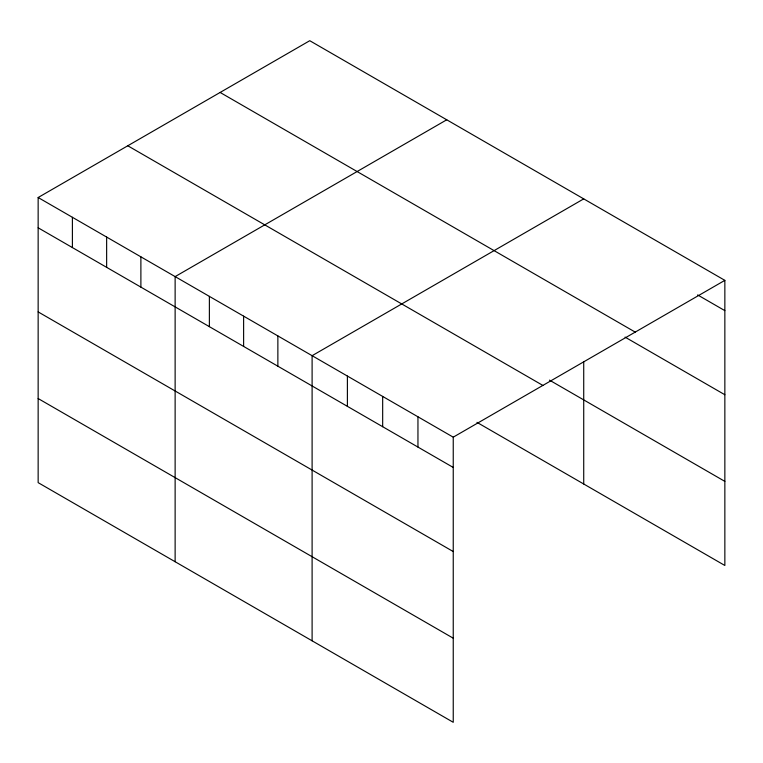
<?xml version="1.0" encoding="UTF-8"?>
<svg xmlns="http://www.w3.org/2000/svg" width="763" height="763" viewBox="0 0 763 763"><rect width="100%" height="100%" fill="white"/><g stroke="black" fill="none" stroke-linecap="round" stroke-linejoin="round"><path stroke-width="1.14" d="M38.15 197.522L453.241 437.17L453.241 722.294L38.15 482.645L38.15 197.522L309.759 40.706L724.85 280.355L724.85 565.478L476.961 422.359M446.746 119.791L175.128 276.607L175.128 561.73M583.724 198.876L312.105 355.692L312.105 640.806M453.241 437.17L724.85 280.355M697.63 294.928L724.85 310.636M220.135 92.457L635.217 332.105M625.05 337.112L724.85 394.738M549.474 380.127L724.85 481.377M127.783 145.771L542.865 385.42M38.15 227.803L453.241 467.452M38.15 311.905L453.241 551.554M38.15 398.544L453.241 638.192M583.724 361.776L583.724 484M417.952 416.798L417.952 447.08M382.673 396.436L382.673 426.717M347.394 376.064L347.394 406.345M277.866 335.92L277.866 366.202M243.616 316.149L243.616 346.431M209.377 296.378L209.377 326.659M140.888 256.835L140.888 287.117M106.639 237.064L106.639 267.346M72.399 217.293L72.399 247.574"/></g></svg>
